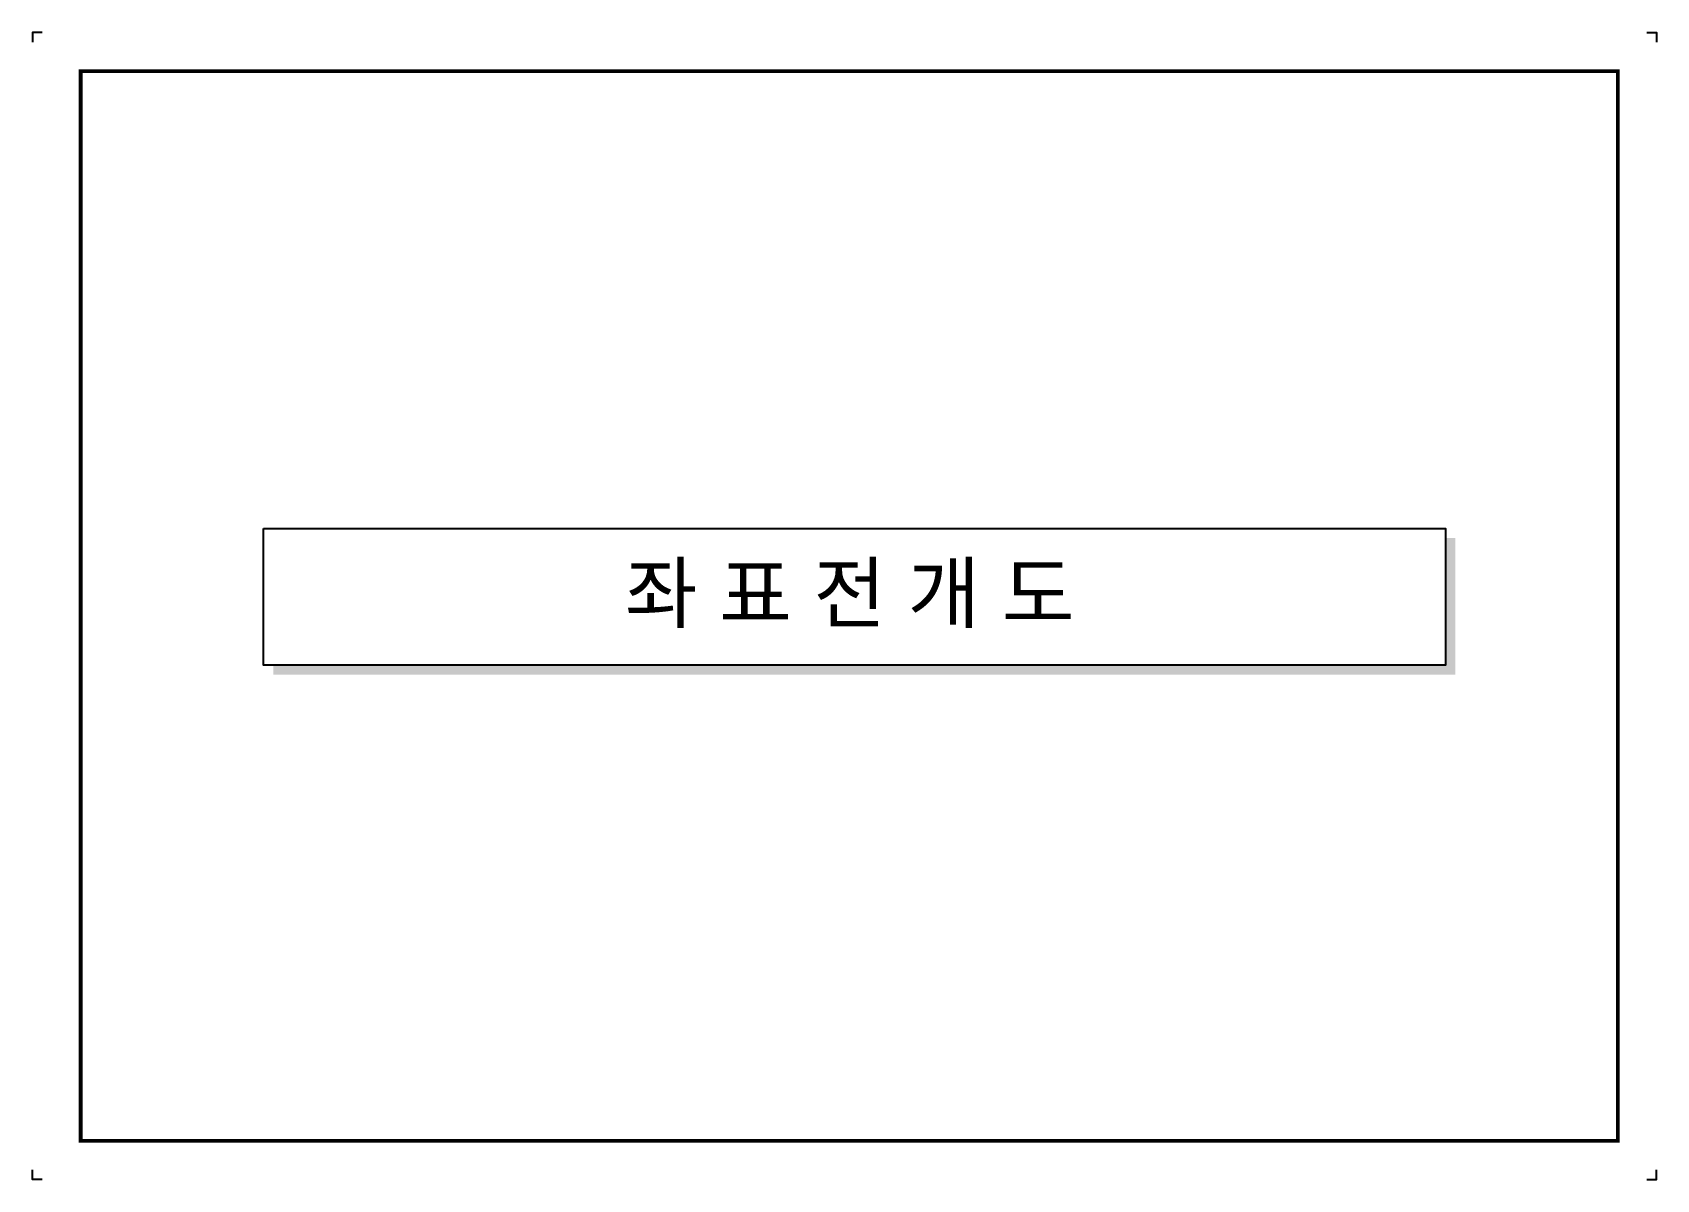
# Paper-space layout 'Layout1' of a CAD drawing. Extents: x 0 to 841, y 0 to 594.
# The model-space entities are those that its viewports show. They can reach past a viewport. Long polylines and large blocks are cut down to what shows.
import ezdxf
from ezdxf.enums import TextEntityAlignment as Align

# ---------------------------------------------------------------- set-up
doc = ezdxf.new("R2010")
doc.units = 0
doc.header["$LTSCALE"] = 3
doc.header["$MEASUREMENT"] = 0
for name, color, linetype in [('CX-BORD', 3, 'CONTINUOUS'), ('CX-BORD-LIN1', 4, 'CONTINUOUS'), ('CX-BORD-LIN2', 3, 'CONTINUOUS'), ('CX-BORD-TEX1', 7, 'CONTINUOUS'), ('CX-BORD-TEX2', 7, 'CONTINUOUS'), ('CX-MISC', 2, 'CONTINUOUS'), ('CX-PAPR', 2, 'CONTINUOUS')]:
    doc.layers.add(name, color=color, linetype=linetype)
doc.styles.add('TTXM', font='')
doc.styles.add('WBTXT', font='Dotum.ttf')
doc.styles.add('WMTXT', font='DotumChe.ttf')
doc.styles.get('TTXM').set_extended_font_data('견고딕')

# ---------------------------------------------------------------- blocks, each defined once
blk = doc.blocks.new('CXBLKA1-KHCA_BLANK')
at = {"layer": 'CX-BORD-LIN1', "const_width": 2}
blk.add_lwpolyline([(796, 0), (0, 0), (0, 554), (796, 554)], close=True, dxfattribs=at)
at = {"layer": 'CX-MISC'}
for points in [[(-20, 574), (-25, 574), (-25, 569)], [(811, 574), (816, 574), (816, 569)], [(-20, -20), (-25, -20), (-25, -15)], [(811, -20), (816, -20), (816, -15)]]:
    blk.add_lwpolyline(points, dxfattribs=at)
at = {"layer": 'CX-BORD-TEX1', "style": 'WBTXT'}
blk.add_attdef('TB_MTITIL', text='', height=15, dxfattribs=at).set_placement((398, 533.33), align=Align.MIDDLE_CENTER)
at = {"layer": 'CX-BORD-TEX2', "style": 'WMTXT'}
for tag, height, p in [('TB_CNAME', 5, (15.34, 531.83)), ('TB_CSCOP', 4, (16.63, 523.83))]:
    blk.add_attdef(tag, text='', height=height, dxfattribs=at).set_placement(p, align=Align.BOTTOM_LEFT)

msp = doc.modelspace()

# ---------------------------------------------------------------- linework, layer by layer
at = {"layer": 'CX-BORD-LIN2'}
msp.add_lwpolyline([(116.94, 336.78), (729.06, 336.78), (729.06, 265.99), (116.94, 265.99)], close=True, dxfattribs=at)
for points in [[(734.06, 331.78), (729.06, 331.78), (734.06, 260.99), (729.06, 265.99)], [(734.06, 260.99), (729.06, 265.99), (121.94, 260.99), (121.94, 265.99)]]:
    msp.add_solid(points, dxfattribs=at)

# ---------------------------------------------------------------- texts
at = {"layer": 'CX-BORD-TEX2', "style": 'TTXM'}
msp.add_text('좌 표 전 개 도', height=30, dxfattribs=at).set_placement((420.5, 303.36), align=Align.MIDDLE_CENTER)

psp = doc.layouts.get("Layout1")

# ---------------------------------------------------------------- block references
at = {"layer": 'CX-BORD'}
psp.add_blockref('CXBLKA1-KHCA_BLANK', (25, 20), dxfattribs=at)

# ---------------------------------------------------------------- viewports
at = {"layer": 'CX-PAPR'}
psp.add_viewport(center=(423.21, 297.4), size=(795.57, 553.2063), view_center_point=(420.5, 297), view_height=553.2063, dxfattribs=at)

doc.saveas('drawing.dxf')
